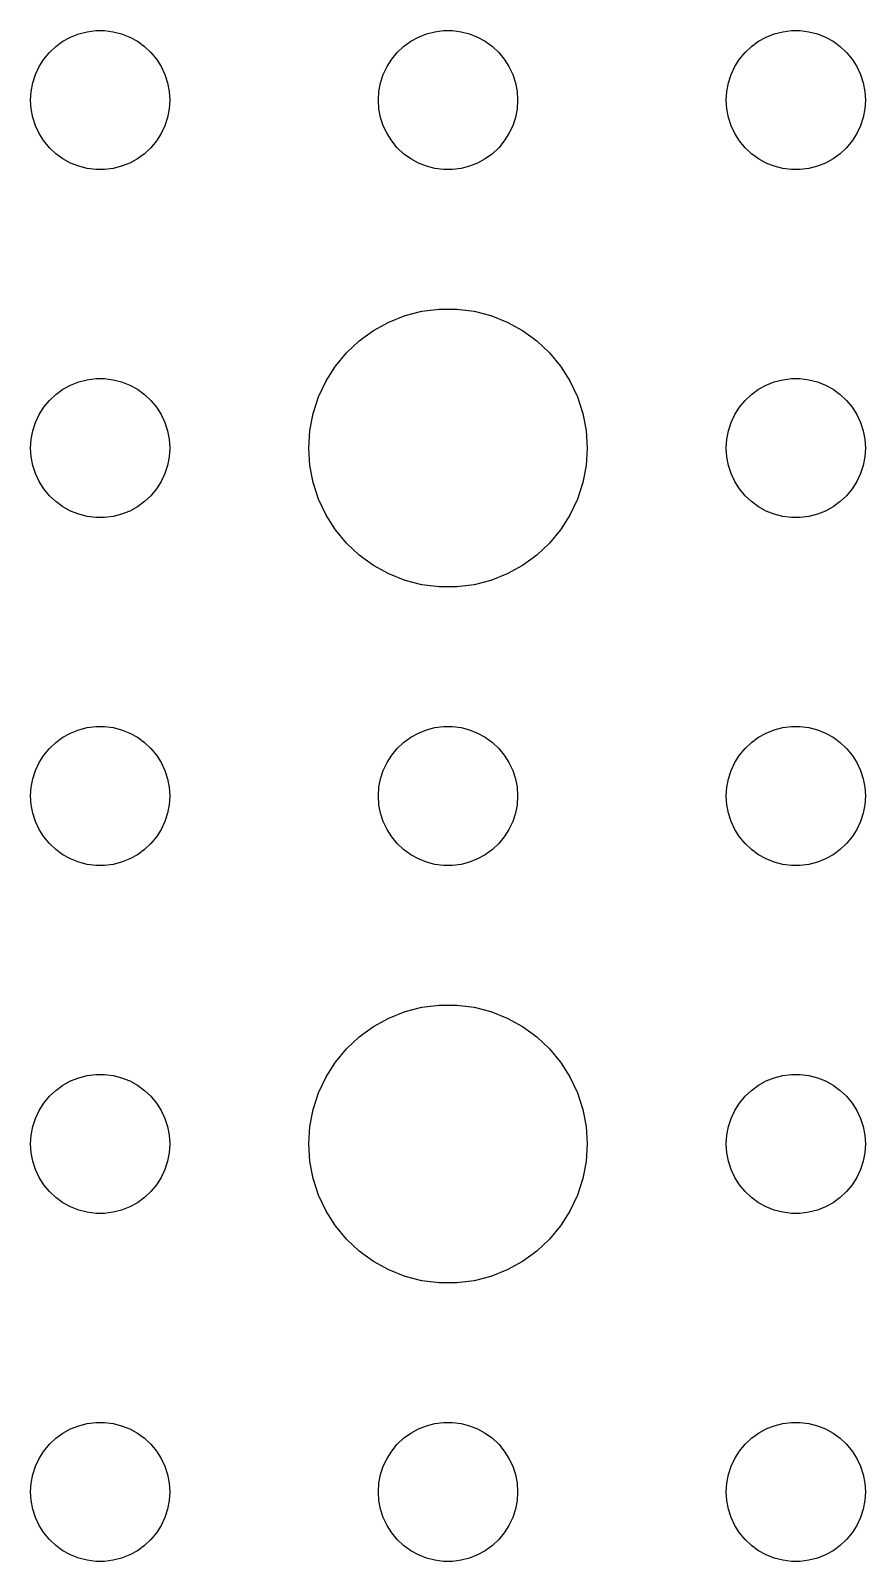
# Model space of a CAD drawing. Header units: metres. Extents: x -150 to 150, y -149 to 149.
# Drawn here: x 88.5 to 106.5, y -1.5 to 31.5 of the extents above; entities that cross this region are included whole.
import ezdxf

# ---------------------------------------------------------------- set-up
doc = ezdxf.new("R2010")
doc.units = ezdxf.units.M

msp = doc.modelspace()

# ---------------------------------------------------------------- linework, layer by layer
for p, q in [((89.1963, 31.2665), (89.3613, 31.3572)), ((89.3613, 31.3572), (89.5365, 31.4266)), ((89.5365, 31.4266), (89.7189, 31.4734)), ((89.7189, 31.4734), (89.9058, 31.497)), ((89.9058, 31.497), (90.0942, 31.497)), ((90.0942, 31.497), (90.2811, 31.4734)), ((90.2811, 31.4734), (90.4635, 31.4266)), ((90.4635, 31.4266), (90.6387, 31.3572)), ((90.6387, 31.3572), (90.8037, 31.2665)), ((96.6963, 31.2665), (96.8613, 31.3572)), ((96.8613, 31.3572), (97.0365, 31.4266)), ((97.0365, 31.4266), (97.2189, 31.4734)), ((97.2189, 31.4734), (97.4058, 31.497)), ((97.4058, 31.497), (97.5942, 31.497)), ((97.5942, 31.497), (97.7811, 31.4734)), ((97.7811, 31.4734), (97.9635, 31.4266)), ((97.9635, 31.4266), (98.1387, 31.3572)), ((98.1387, 31.3572), (98.3037, 31.2665)), ((104.196, 31.2665), (104.361, 31.3572)), ((104.361, 31.3572), (104.536, 31.4266)), ((104.536, 31.4266), (104.719, 31.4734)), ((104.719, 31.4734), (104.906, 31.497)), ((104.906, 31.497), (105.094, 31.497)), ((105.094, 31.497), (105.281, 31.4734)), ((105.281, 31.4734), (105.464, 31.4266)), ((105.464, 31.4266), (105.639, 31.3572)), ((105.639, 31.3572), (105.804, 31.2665)), ((88.7865, 30.8817), (88.9065, 31.0268)), ((88.9065, 31.0268), (89.0439, 31.1558)), ((89.0439, 31.1558), (89.1963, 31.2665)), ((90.8037, 31.2665), (90.9561, 31.1558)), ((90.9561, 31.1558), (91.0934, 31.0268)), ((91.0934, 31.0268), (91.2135, 30.8817)), ((96.2865, 30.8817), (96.4065, 31.0268)), ((96.4065, 31.0268), (96.5439, 31.1558)), ((96.5439, 31.1558), (96.6963, 31.2665)), ((98.3037, 31.2665), (98.4561, 31.1558)), ((98.4561, 31.1558), (98.5934, 31.0268)), ((98.5934, 31.0268), (98.7135, 30.8817)), ((103.786, 30.8817), (103.907, 31.0268)), ((103.907, 31.0268), (104.044, 31.1558)), ((104.044, 31.1558), (104.196, 31.2665)), ((105.804, 31.2665), (105.956, 31.1558)), ((105.956, 31.1558), (106.093, 31.0268)), ((106.093, 31.0268), (106.214, 30.8817)), ((88.6053, 30.5522), (88.6855, 30.7226)), ((88.6855, 30.7226), (88.7865, 30.8817)), ((91.2135, 30.8817), (91.3145, 30.7226)), ((91.3145, 30.7226), (91.3947, 30.5522)), ((96.1053, 30.5522), (96.1855, 30.7226)), ((96.1855, 30.7226), (96.2865, 30.8817)), ((98.7135, 30.8817), (98.8145, 30.7226)), ((98.8145, 30.7226), (98.8947, 30.5522)), ((103.605, 30.5522), (103.686, 30.7226)), ((103.686, 30.7226), (103.786, 30.8817)), ((106.214, 30.8817), (106.314, 30.7226)), ((106.314, 30.7226), (106.395, 30.5522)), ((88.5118, 30.188), (88.5471, 30.373)), ((88.5471, 30.373), (88.6053, 30.5522)), ((91.3947, 30.5522), (91.4529, 30.373)), ((91.4529, 30.373), (91.4882, 30.188)), ((96.0118, 30.188), (96.0471, 30.373)), ((96.0471, 30.373), (96.1053, 30.5522)), ((98.8947, 30.5522), (98.9529, 30.373)), ((98.9529, 30.373), (98.9882, 30.188)), ((103.512, 30.188), (103.547, 30.373)), ((103.547, 30.373), (103.605, 30.5522)), ((106.395, 30.5522), (106.453, 30.373)), ((106.453, 30.373), (106.488, 30.188)), ((88.5, 30), (88.5118, 30.188)), ((91.4882, 30.188), (91.5, 30)), ((96, 30), (96.0118, 30.188)), ((98.9882, 30.188), (99, 30)), ((103.5, 30), (103.512, 30.188)), ((106.488, 30.188), (106.5, 30)), ((88.5118, 29.812), (88.5, 30)), ((88.5471, 29.627), (88.5118, 29.812)), ((91.4882, 29.812), (91.4529, 29.627)), ((91.5, 30), (91.4882, 29.812)), ((96.0118, 29.812), (96, 30)), ((96.0471, 29.627), (96.0118, 29.812)), ((98.9882, 29.812), (98.9529, 29.627)), ((99, 30), (98.9882, 29.812)), ((103.512, 29.812), (103.5, 30)), ((103.547, 29.627), (103.512, 29.812)), ((106.488, 29.812), (106.453, 29.627)), ((106.5, 30), (106.488, 29.812)), ((88.6053, 29.4478), (88.5471, 29.627)), ((88.6855, 29.2774), (88.6053, 29.4478)), ((91.3947, 29.4478), (91.3145, 29.2774)), ((91.4529, 29.627), (91.3947, 29.4478)), ((96.1053, 29.4478), (96.0471, 29.627)), ((96.1855, 29.2774), (96.1053, 29.4478)), ((98.8947, 29.4478), (98.8145, 29.2774)), ((98.9529, 29.627), (98.8947, 29.4478)), ((103.605, 29.4478), (103.547, 29.627)), ((103.686, 29.2774), (103.605, 29.4478)), ((106.395, 29.4478), (106.314, 29.2774)), ((106.453, 29.627), (106.395, 29.4478)), ((88.7865, 29.1183), (88.6855, 29.2774)), ((88.9065, 28.9732), (88.7865, 29.1183)), ((91.2135, 29.1183), (91.0934, 28.9732)), ((91.3145, 29.2774), (91.2135, 29.1183)), ((96.2865, 29.1183), (96.1855, 29.2774)), ((96.4065, 28.9732), (96.2865, 29.1183)), ((98.7135, 29.1183), (98.5934, 28.9732)), ((98.8145, 29.2774), (98.7135, 29.1183)), ((103.786, 29.1183), (103.686, 29.2774)), ((103.907, 28.9732), (103.786, 29.1183)), ((106.214, 29.1183), (106.093, 28.9732)), ((106.314, 29.2774), (106.214, 29.1183)), ((89.0439, 28.8442), (88.9065, 28.9732)), ((89.1963, 28.7335), (89.0439, 28.8442)), ((89.3613, 28.6427), (89.1963, 28.7335)), ((90.8037, 28.7335), (90.6387, 28.6427)), ((90.9561, 28.8442), (90.8037, 28.7335)), ((91.0934, 28.9732), (90.9561, 28.8442)), ((96.5439, 28.8442), (96.4065, 28.9732)), ((96.6963, 28.7335), (96.5439, 28.8442)), ((96.8613, 28.6427), (96.6963, 28.7335)), ((98.3037, 28.7335), (98.1387, 28.6427)), ((98.4561, 28.8442), (98.3037, 28.7335)), ((98.5934, 28.9732), (98.4561, 28.8442)), ((104.044, 28.8442), (103.907, 28.9732)), ((104.196, 28.7335), (104.044, 28.8442)), ((104.361, 28.6427), (104.196, 28.7335)), ((105.804, 28.7335), (105.639, 28.6427)), ((105.956, 28.8442), (105.804, 28.7335)), ((106.093, 28.9732), (105.956, 28.8442)), ((89.5365, 28.5734), (89.3613, 28.6427)), ((89.7189, 28.5266), (89.5365, 28.5734)), ((89.9058, 28.503), (89.7189, 28.5266)), ((90.0942, 28.503), (89.9058, 28.503)), ((90.2811, 28.5266), (90.0942, 28.503)), ((90.4635, 28.5734), (90.2811, 28.5266)), ((90.6387, 28.6427), (90.4635, 28.5734)), ((97.0365, 28.5734), (96.8613, 28.6427)), ((97.2189, 28.5266), (97.0365, 28.5734)), ((97.4058, 28.503), (97.2189, 28.5266)), ((97.5942, 28.503), (97.4058, 28.503)), ((97.7811, 28.5266), (97.5942, 28.503)), ((97.9635, 28.5734), (97.7811, 28.5266)), ((98.1387, 28.6427), (97.9635, 28.5734)), ((104.536, 28.5734), (104.361, 28.6427)), ((104.719, 28.5266), (104.536, 28.5734)), ((104.906, 28.503), (104.719, 28.5266)), ((105.094, 28.503), (104.906, 28.503)), ((105.281, 28.5266), (105.094, 28.503)), ((105.464, 28.5734), (105.281, 28.5266)), ((105.639, 28.6427), (105.464, 28.5734)), ((96.573, 25.3532), (96.9379, 25.4469)), ((96.9379, 25.4469), (97.3116, 25.4941)), ((97.3116, 25.4941), (97.6884, 25.4941)), ((97.6884, 25.4941), (98.0621, 25.4469)), ((98.0621, 25.4469), (98.427, 25.3532)), ((95.8925, 25.033), (96.2227, 25.2145)), ((96.2227, 25.2145), (96.573, 25.3532)), ((98.427, 25.3532), (98.7773, 25.2145)), ((98.7773, 25.2145), (99.1075, 25.033)), ((95.3131, 24.5536), (95.5877, 24.8115)), ((95.5877, 24.8115), (95.8925, 25.033)), ((99.1075, 25.033), (99.4123, 24.8115)), ((99.4123, 24.8115), (99.6869, 24.5536)), ((95.073, 24.2634), (95.3131, 24.5536)), ((99.6869, 24.5536), (99.927, 24.2634)), ((94.8711, 23.9453), (95.073, 24.2634)), ((99.927, 24.2634), (100.129, 23.9453)), ((89.0439, 23.6558), (89.1963, 23.7665)), ((89.1963, 23.7665), (89.3613, 23.8572)), ((89.3613, 23.8572), (89.5365, 23.9266)), ((89.5365, 23.9266), (89.7189, 23.9734)), ((89.7189, 23.9734), (89.9058, 23.997)), ((89.9058, 23.997), (90.0942, 23.997)), ((90.0942, 23.997), (90.2811, 23.9734)), ((90.2811, 23.9734), (90.4635, 23.9266)), ((90.4635, 23.9266), (90.6387, 23.8572)), ((90.6387, 23.8572), (90.8037, 23.7665)), ((90.8037, 23.7665), (90.9561, 23.6558)), ((94.7107, 23.6044), (94.8711, 23.9453)), ((100.129, 23.9453), (100.289, 23.6044)), ((104.044, 23.6558), (104.196, 23.7665)), ((104.196, 23.7665), (104.361, 23.8572)), ((104.361, 23.8572), (104.536, 23.9266)), ((104.536, 23.9266), (104.719, 23.9734)), ((104.719, 23.9734), (104.906, 23.997)), ((104.906, 23.997), (105.094, 23.997)), ((105.094, 23.997), (105.281, 23.9734)), ((105.281, 23.9734), (105.464, 23.9266)), ((105.464, 23.9266), (105.639, 23.8572)), ((105.639, 23.8572), (105.804, 23.7665)), ((105.804, 23.7665), (105.956, 23.6558)), ((88.7865, 23.3817), (88.9065, 23.5268)), ((88.9065, 23.5268), (89.0439, 23.6558)), ((90.9561, 23.6558), (91.0934, 23.5268)), ((91.0934, 23.5268), (91.2135, 23.3817)), ((94.5943, 23.2461), (94.7107, 23.6044)), ((100.289, 23.6044), (100.406, 23.2461)), ((103.786, 23.3817), (103.907, 23.5268)), ((103.907, 23.5268), (104.044, 23.6558)), ((105.956, 23.6558), (106.093, 23.5268)), ((106.093, 23.5268), (106.214, 23.3817)), ((88.6053, 23.0522), (88.6855, 23.2226)), ((88.6855, 23.2226), (88.7865, 23.3817)), ((91.2135, 23.3817), (91.3145, 23.2226)), ((91.3145, 23.2226), (91.3947, 23.0522)), ((94.5237, 22.876), (94.5943, 23.2461)), ((100.406, 23.2461), (100.476, 22.876)), ((103.605, 23.0522), (103.686, 23.2226)), ((103.686, 23.2226), (103.786, 23.3817)), ((106.214, 23.3817), (106.314, 23.2226)), ((106.314, 23.2226), (106.395, 23.0522)), ((88.5118, 22.688), (88.5471, 22.873)), ((88.5471, 22.873), (88.6053, 23.0522)), ((91.3947, 23.0522), (91.4529, 22.873)), ((91.4529, 22.873), (91.4882, 22.688)), ((94.5, 22.5), (94.5237, 22.876)), ((100.476, 22.876), (100.5, 22.5)), ((103.512, 22.688), (103.547, 22.873)), ((103.547, 22.873), (103.605, 23.0522)), ((106.395, 23.0522), (106.453, 22.873)), ((106.453, 22.873), (106.488, 22.688)), ((88.5, 22.5), (88.5118, 22.688)), ((88.5118, 22.312), (88.5, 22.5)), ((91.4882, 22.688), (91.5, 22.5)), ((91.5, 22.5), (91.4882, 22.312)), ((94.5237, 22.124), (94.5, 22.5)), ((100.5, 22.5), (100.476, 22.124)), ((103.5, 22.5), (103.512, 22.688)), ((103.512, 22.312), (103.5, 22.5)), ((106.488, 22.688), (106.5, 22.5)), ((106.5, 22.5), (106.488, 22.312)), ((88.5471, 22.127), (88.5118, 22.312)), ((88.6053, 21.9478), (88.5471, 22.127)), ((91.4529, 22.127), (91.3947, 21.9478)), ((91.4882, 22.312), (91.4529, 22.127)), ((94.5943, 21.7539), (94.5237, 22.124)), ((100.476, 22.124), (100.406, 21.7539)), ((103.547, 22.127), (103.512, 22.312)), ((103.605, 21.9478), (103.547, 22.127)), ((106.453, 22.127), (106.395, 21.9478)), ((106.488, 22.312), (106.453, 22.127)), ((88.6855, 21.7774), (88.6053, 21.9478)), ((88.7865, 21.6183), (88.6855, 21.7774)), ((91.3145, 21.7774), (91.2135, 21.6183)), ((91.3947, 21.9478), (91.3145, 21.7774)), ((103.686, 21.7774), (103.605, 21.9478)), ((103.786, 21.6183), (103.686, 21.7774)), ((106.314, 21.7774), (106.214, 21.6183)), ((106.395, 21.9478), (106.314, 21.7774)), ((88.9065, 21.4732), (88.7865, 21.6183)), ((89.0439, 21.3442), (88.9065, 21.4732)), ((91.0934, 21.4732), (90.9561, 21.3442)), ((91.2135, 21.6183), (91.0934, 21.4732)), ((94.7107, 21.3956), (94.5943, 21.7539)), ((100.406, 21.7539), (100.289, 21.3956)), ((103.907, 21.4732), (103.786, 21.6183)), ((104.044, 21.3442), (103.907, 21.4732)), ((106.093, 21.4732), (105.956, 21.3442)), ((106.214, 21.6183), (106.093, 21.4732)), ((89.1963, 21.2335), (89.0439, 21.3442)), ((89.3613, 21.1427), (89.1963, 21.2335)), ((89.5365, 21.0734), (89.3613, 21.1427)), ((90.6387, 21.1427), (90.4635, 21.0734)), ((90.8037, 21.2335), (90.6387, 21.1427)), ((90.9561, 21.3442), (90.8037, 21.2335)), ((94.8711, 21.0547), (94.7107, 21.3956)), ((100.289, 21.3956), (100.129, 21.0547)), ((104.196, 21.2335), (104.044, 21.3442)), ((104.361, 21.1427), (104.196, 21.2335)), ((104.536, 21.0734), (104.361, 21.1427)), ((105.639, 21.1427), (105.464, 21.0734)), ((105.804, 21.2335), (105.639, 21.1427)), ((105.956, 21.3442), (105.804, 21.2335)), ((89.7189, 21.0266), (89.5365, 21.0734)), ((89.9058, 21.003), (89.7189, 21.0266)), ((90.0942, 21.003), (89.9058, 21.003)), ((90.2811, 21.0266), (90.0942, 21.003)), ((90.4635, 21.0734), (90.2811, 21.0266)), ((95.073, 20.7366), (94.8711, 21.0547)), ((100.129, 21.0547), (99.927, 20.7366)), ((104.719, 21.0266), (104.536, 21.0734)), ((104.906, 21.003), (104.719, 21.0266)), ((105.094, 21.003), (104.906, 21.003)), ((105.281, 21.0266), (105.094, 21.003)), ((105.464, 21.0734), (105.281, 21.0266)), ((95.3131, 20.4464), (95.073, 20.7366)), ((99.927, 20.7366), (99.6869, 20.4464)), ((95.5877, 20.1884), (95.3131, 20.4464)), ((95.8925, 19.967), (95.5877, 20.1884)), ((99.4123, 20.1884), (99.1075, 19.967)), ((99.6869, 20.4464), (99.4123, 20.1884)), ((96.2227, 19.7855), (95.8925, 19.967)), ((99.1075, 19.967), (98.7773, 19.7855)), ((96.573, 19.6468), (96.2227, 19.7855)), ((96.9379, 19.5531), (96.573, 19.6468)), ((97.3116, 19.5059), (96.9379, 19.5531)), ((97.6884, 19.5059), (97.3116, 19.5059)), ((98.0621, 19.5531), (97.6884, 19.5059)), ((98.427, 19.6468), (98.0621, 19.5531)), ((98.7773, 19.7855), (98.427, 19.6468)), ((89.0439, 16.1558), (89.1963, 16.2665)), ((89.1963, 16.2665), (89.3613, 16.3572)), ((89.3613, 16.3572), (89.5365, 16.4266)), ((89.5365, 16.4266), (89.7189, 16.4734)), ((89.7189, 16.4734), (89.9058, 16.497)), ((89.9058, 16.497), (90.0942, 16.497)), ((90.0942, 16.497), (90.2811, 16.4734)), ((90.2811, 16.4734), (90.4635, 16.4266)), ((90.4635, 16.4266), (90.6387, 16.3572)), ((90.6387, 16.3572), (90.8037, 16.2665)), ((90.8037, 16.2665), (90.9561, 16.1558)), ((96.5439, 16.1558), (96.6963, 16.2665)), ((96.6963, 16.2665), (96.8613, 16.3572)), ((96.8613, 16.3572), (97.0365, 16.4266)), ((97.0365, 16.4266), (97.2189, 16.4734)), ((97.2189, 16.4734), (97.4058, 16.497)), ((97.4058, 16.497), (97.5942, 16.497)), ((97.5942, 16.497), (97.7811, 16.4734)), ((97.7811, 16.4734), (97.9635, 16.4266)), ((97.9635, 16.4266), (98.1387, 16.3572)), ((98.1387, 16.3572), (98.3037, 16.2665)), ((98.3037, 16.2665), (98.4561, 16.1558)), ((104.044, 16.1558), (104.196, 16.2665)), ((104.196, 16.2665), (104.361, 16.3572)), ((104.361, 16.3572), (104.536, 16.4266)), ((104.536, 16.4266), (104.719, 16.4734)), ((104.719, 16.4734), (104.906, 16.497)), ((104.906, 16.497), (105.094, 16.497)), ((105.094, 16.497), (105.281, 16.4734)), ((105.281, 16.4734), (105.464, 16.4266)), ((105.464, 16.4266), (105.639, 16.3572)), ((105.639, 16.3572), (105.804, 16.2665)), ((105.804, 16.2665), (105.956, 16.1558)), ((88.6855, 15.7226), (88.7865, 15.8817)), ((88.7865, 15.8817), (88.9065, 16.0268)), ((88.9065, 16.0268), (89.0439, 16.1558)), ((90.9561, 16.1558), (91.0934, 16.0268)), ((91.0934, 16.0268), (91.2135, 15.8817)), ((91.2135, 15.8817), (91.3145, 15.7226)), ((96.1855, 15.7226), (96.2865, 15.8817)), ((96.2865, 15.8817), (96.4065, 16.0268)), ((96.4065, 16.0268), (96.5439, 16.1558)), ((98.4561, 16.1558), (98.5934, 16.0268)), ((98.5934, 16.0268), (98.7135, 15.8817)), ((98.7135, 15.8817), (98.8145, 15.7226)), ((103.686, 15.7226), (103.786, 15.8817)), ((103.786, 15.8817), (103.907, 16.0268)), ((103.907, 16.0268), (104.044, 16.1558)), ((105.956, 16.1558), (106.093, 16.0268)), ((106.093, 16.0268), (106.214, 15.8817)), ((106.214, 15.8817), (106.314, 15.7226)), ((88.5471, 15.373), (88.6053, 15.5522)), ((88.6053, 15.5522), (88.6855, 15.7226)), ((91.3145, 15.7226), (91.3947, 15.5522)), ((91.3947, 15.5522), (91.4529, 15.373)), ((96.0471, 15.373), (96.1053, 15.5522)), ((96.1053, 15.5522), (96.1855, 15.7226)), ((98.8145, 15.7226), (98.8947, 15.5522)), ((98.8947, 15.5522), (98.9529, 15.373)), ((103.547, 15.373), (103.605, 15.5522)), ((103.605, 15.5522), (103.686, 15.7226)), ((106.314, 15.7226), (106.395, 15.5522)), ((106.395, 15.5522), (106.453, 15.373)), ((88.5, 15), (88.5118, 15.188)), ((88.5118, 15.188), (88.5471, 15.373)), ((91.4529, 15.373), (91.4882, 15.188)), ((91.4882, 15.188), (91.5, 15)), ((96, 15), (96.0118, 15.188)), ((96.0118, 15.188), (96.0471, 15.373)), ((98.9529, 15.373), (98.9882, 15.188)), ((98.9882, 15.188), (99, 15)), ((103.5, 15), (103.512, 15.188)), ((103.512, 15.188), (103.547, 15.373)), ((106.453, 15.373), (106.488, 15.188)), ((106.488, 15.188), (106.5, 15)), ((88.5118, 14.812), (88.5, 15)), ((91.5, 15), (91.4882, 14.812)), ((96.0118, 14.812), (96, 15)), ((99, 15), (98.9882, 14.812)), ((103.512, 14.812), (103.5, 15)), ((106.5, 15), (106.488, 14.812)), ((88.5471, 14.627), (88.5118, 14.812)), ((88.6053, 14.4478), (88.5471, 14.627)), ((91.4529, 14.627), (91.3947, 14.4478)), ((91.4882, 14.812), (91.4529, 14.627)), ((96.0471, 14.627), (96.0118, 14.812)), ((96.1053, 14.4478), (96.0471, 14.627)), ((98.9529, 14.627), (98.8947, 14.4478)), ((98.9882, 14.812), (98.9529, 14.627)), ((103.547, 14.627), (103.512, 14.812)), ((103.605, 14.4478), (103.547, 14.627)), ((106.453, 14.627), (106.395, 14.4478)), ((106.488, 14.812), (106.453, 14.627)), ((88.6855, 14.2774), (88.6053, 14.4478)), ((88.7865, 14.1183), (88.6855, 14.2774)), ((91.3145, 14.2774), (91.2135, 14.1183)), ((91.3947, 14.4478), (91.3145, 14.2774)), ((96.1855, 14.2774), (96.1053, 14.4478)), ((96.2865, 14.1183), (96.1855, 14.2774)), ((98.8145, 14.2774), (98.7135, 14.1183)), ((98.8947, 14.4478), (98.8145, 14.2774)), ((103.686, 14.2774), (103.605, 14.4478)), ((103.786, 14.1183), (103.686, 14.2774)), ((106.314, 14.2774), (106.214, 14.1183)), ((106.395, 14.4478), (106.314, 14.2774)), ((88.9065, 13.9732), (88.7865, 14.1183)), ((89.0439, 13.8442), (88.9065, 13.9732)), ((91.0934, 13.9732), (90.9561, 13.8442)), ((91.2135, 14.1183), (91.0934, 13.9732)), ((96.4065, 13.9732), (96.2865, 14.1183)), ((96.5439, 13.8442), (96.4065, 13.9732)), ((98.5934, 13.9732), (98.4561, 13.8442)), ((98.7135, 14.1183), (98.5934, 13.9732)), ((103.907, 13.9732), (103.786, 14.1183)), ((104.044, 13.8442), (103.907, 13.9732)), ((106.093, 13.9732), (105.956, 13.8442)), ((106.214, 14.1183), (106.093, 13.9732)), ((89.1963, 13.7335), (89.0439, 13.8442)), ((89.3613, 13.6427), (89.1963, 13.7335)), ((89.5365, 13.5734), (89.3613, 13.6427)), ((89.7189, 13.5266), (89.5365, 13.5734)), ((90.4635, 13.5734), (90.2811, 13.5266)), ((90.6387, 13.6427), (90.4635, 13.5734)), ((90.8037, 13.7335), (90.6387, 13.6427)), ((90.9561, 13.8442), (90.8037, 13.7335)), ((96.6963, 13.7335), (96.5439, 13.8442)), ((96.8613, 13.6427), (96.6963, 13.7335)), ((97.0365, 13.5734), (96.8613, 13.6427)), ((97.2189, 13.5266), (97.0365, 13.5734)), ((97.9635, 13.5734), (97.7811, 13.5266)), ((98.1387, 13.6427), (97.9635, 13.5734)), ((98.3037, 13.7335), (98.1387, 13.6427)), ((98.4561, 13.8442), (98.3037, 13.7335)), ((104.196, 13.7335), (104.044, 13.8442)), ((104.361, 13.6427), (104.196, 13.7335)), ((104.536, 13.5734), (104.361, 13.6427)), ((104.719, 13.5266), (104.536, 13.5734)), ((105.464, 13.5734), (105.281, 13.5266)), ((105.639, 13.6427), (105.464, 13.5734)), ((105.804, 13.7335), (105.639, 13.6427)), ((105.956, 13.8442), (105.804, 13.7335)), ((89.9058, 13.5029), (89.7189, 13.5266)), ((90.0942, 13.5029), (89.9058, 13.5029)), ((90.2811, 13.5266), (90.0942, 13.5029)), ((97.4058, 13.5029), (97.2189, 13.5266)), ((97.5942, 13.5029), (97.4058, 13.5029)), ((97.7811, 13.5266), (97.5942, 13.5029)), ((104.906, 13.5029), (104.719, 13.5266)), ((105.094, 13.5029), (104.906, 13.5029)), ((105.281, 13.5266), (105.094, 13.5029)), ((96.2227, 10.2145), (96.573, 10.3532)), ((96.573, 10.3532), (96.9379, 10.4469)), ((96.9379, 10.4469), (97.3116, 10.4941)), ((97.3116, 10.4941), (97.6884, 10.4941)), ((97.6884, 10.4941), (98.0621, 10.4469)), ((98.0621, 10.4469), (98.427, 10.3532)), ((98.427, 10.3532), (98.7773, 10.2145)), ((95.5877, 9.81154), (95.8925, 10.033)), ((95.8925, 10.033), (96.2227, 10.2145)), ((98.7773, 10.2145), (99.1075, 10.033)), ((99.1075, 10.033), (99.4123, 9.81154)), ((95.3131, 9.55363), (95.5877, 9.81154)), ((99.4123, 9.81154), (99.6869, 9.55363)), ((94.8711, 8.94525), (95.073, 9.26335)), ((95.073, 9.26335), (95.3131, 9.55363)), ((99.6869, 9.55363), (99.927, 9.26335)), ((99.927, 9.26335), (100.129, 8.94525)), ((89.3613, 8.85724), (89.5365, 8.92657)), ((89.5365, 8.92657), (89.7189, 8.97342)), ((89.7189, 8.97342), (89.9058, 8.99704)), ((89.9058, 8.99704), (90.0942, 8.99704)), ((90.0942, 8.99704), (90.2811, 8.97342)), ((90.2811, 8.97342), (90.4635, 8.92657)), ((90.4635, 8.92657), (90.6387, 8.85724)), ((94.7107, 8.60437), (94.8711, 8.94525)), ((100.129, 8.94525), (100.289, 8.60437)), ((104.361, 8.85724), (104.536, 8.92657)), ((104.536, 8.92657), (104.719, 8.97342)), ((104.719, 8.97342), (104.906, 8.99704)), ((104.906, 8.99704), (105.094, 8.99704)), ((105.094, 8.99704), (105.281, 8.97342)), ((105.281, 8.97342), (105.464, 8.92657)), ((105.464, 8.92657), (105.639, 8.85724)), ((88.9065, 8.52681), (89.0439, 8.65576)), ((89.0439, 8.65576), (89.1963, 8.76648)), ((89.1963, 8.76648), (89.3613, 8.85724)), ((90.6387, 8.85724), (90.8037, 8.76648)), ((90.8037, 8.76648), (90.9561, 8.65576)), ((90.9561, 8.65576), (91.0934, 8.52681)), ((94.5943, 8.24606), (94.7107, 8.60437)), ((100.289, 8.60437), (100.406, 8.24606)), ((103.907, 8.52681), (104.044, 8.65576)), ((104.044, 8.65576), (104.196, 8.76648)), ((104.196, 8.76648), (104.361, 8.85724)), ((105.639, 8.85724), (105.804, 8.76648)), ((105.804, 8.76648), (105.956, 8.65576)), ((105.956, 8.65576), (106.093, 8.52681)), ((88.6855, 8.22263), (88.7865, 8.38167)), ((88.7865, 8.38167), (88.9065, 8.52681)), ((91.0934, 8.52681), (91.2135, 8.38167)), ((91.2135, 8.38167), (91.3145, 8.22263)), ((103.686, 8.22263), (103.786, 8.38167)), ((103.786, 8.38167), (103.907, 8.52681)), ((106.093, 8.52681), (106.214, 8.38167)), ((106.214, 8.38167), (106.314, 8.22263)), ((88.5471, 7.87303), (88.6053, 8.05219)), ((88.6053, 8.05219), (88.6855, 8.22263)), ((91.3145, 8.22263), (91.3947, 8.05219)), ((91.3947, 8.05219), (91.4529, 7.87303)), ((94.5237, 7.87599), (94.5943, 8.24606)), ((100.406, 8.24606), (100.476, 7.87599)), ((103.547, 7.87303), (103.605, 8.05219)), ((103.605, 8.05219), (103.686, 8.22263)), ((106.314, 8.22263), (106.395, 8.05219)), ((106.395, 8.05219), (106.453, 7.87303)), ((88.5, 7.5), (88.5118, 7.68799)), ((88.5118, 7.68799), (88.5471, 7.87303)), ((91.4529, 7.87303), (91.4882, 7.68799)), ((91.4882, 7.68799), (91.5, 7.5)), ((94.5, 7.5), (94.5237, 7.87599)), ((100.476, 7.87599), (100.5, 7.5)), ((103.5, 7.5), (103.512, 7.68799)), ((103.512, 7.68799), (103.547, 7.87303)), ((106.453, 7.87303), (106.488, 7.68799)), ((106.488, 7.68799), (106.5, 7.5)), ((88.5118, 7.312), (88.5, 7.5)), ((88.5471, 7.12695), (88.5118, 7.312)), ((91.4882, 7.312), (91.4529, 7.12695)), ((91.5, 7.5), (91.4882, 7.312)), ((94.5237, 7.12399), (94.5, 7.5)), ((100.5, 7.5), (100.476, 7.12399)), ((103.512, 7.312), (103.5, 7.5)), ((103.547, 7.12695), (103.512, 7.312)), ((106.488, 7.312), (106.453, 7.12695)), ((106.5, 7.5), (106.488, 7.312)), ((88.6053, 6.9478), (88.5471, 7.12695)), ((88.6855, 6.77736), (88.6053, 6.9478)), ((91.3947, 6.9478), (91.3145, 6.77736)), ((91.4529, 7.12695), (91.3947, 6.9478)), ((94.5943, 6.75392), (94.5237, 7.12399)), ((100.476, 7.12399), (100.406, 6.75392)), ((103.605, 6.9478), (103.547, 7.12695)), ((103.686, 6.77736), (103.605, 6.9478)), ((106.395, 6.9478), (106.314, 6.77736)), ((106.453, 7.12695), (106.395, 6.9478)), ((88.7865, 6.61832), (88.6855, 6.77736)), ((88.9065, 6.47318), (88.7865, 6.61832)), ((91.2135, 6.61832), (91.0934, 6.47318)), ((91.3145, 6.77736), (91.2135, 6.61832)), ((94.7107, 6.39561), (94.5943, 6.75392)), ((100.406, 6.75392), (100.289, 6.39561)), ((103.786, 6.61832), (103.686, 6.77736)), ((103.907, 6.47318), (103.786, 6.61832)), ((106.214, 6.61832), (106.093, 6.47318)), ((106.314, 6.77736), (106.214, 6.61832)), ((89.0439, 6.34422), (88.9065, 6.47318)), ((89.1963, 6.23351), (89.0439, 6.34422)), ((90.9561, 6.34422), (90.8037, 6.23351)), ((91.0934, 6.47318), (90.9561, 6.34422)), ((94.8711, 6.05473), (94.7107, 6.39561)), ((100.289, 6.39561), (100.129, 6.05473)), ((104.044, 6.34422), (103.907, 6.47318)), ((104.196, 6.23351), (104.044, 6.34422)), ((105.956, 6.34422), (105.804, 6.23351)), ((106.093, 6.47318), (105.956, 6.34422)), ((89.3613, 6.14275), (89.1963, 6.23351)), ((89.5365, 6.07341), (89.3613, 6.14275)), ((89.7189, 6.02657), (89.5365, 6.07341)), ((89.9058, 6.00294), (89.7189, 6.02657)), ((90.0942, 6.00294), (89.9058, 6.00294)), ((90.2811, 6.02657), (90.0942, 6.00294)), ((90.4635, 6.07341), (90.2811, 6.02657)), ((90.6387, 6.14275), (90.4635, 6.07341)), ((90.8037, 6.23351), (90.6387, 6.14275)), ((95.073, 5.73663), (94.8711, 6.05473)), ((100.129, 6.05473), (99.927, 5.73663)), ((104.361, 6.14275), (104.196, 6.23351)), ((104.536, 6.07341), (104.361, 6.14275)), ((104.719, 6.02657), (104.536, 6.07341)), ((104.906, 6.00294), (104.719, 6.02657)), ((105.094, 6.00294), (104.906, 6.00294)), ((105.281, 6.02657), (105.094, 6.00294)), ((105.464, 6.07341), (105.281, 6.02657)), ((105.639, 6.14275), (105.464, 6.07341)), ((105.804, 6.23351), (105.639, 6.14275)), ((95.3131, 5.44635), (95.073, 5.73663)), ((99.927, 5.73663), (99.6869, 5.44635)), ((95.5877, 5.18845), (95.3131, 5.44635)), ((99.6869, 5.44635), (99.4123, 5.18845)), ((95.8925, 4.96701), (95.5877, 5.18845)), ((96.2227, 4.78551), (95.8925, 4.96701)), ((99.1075, 4.96701), (98.7773, 4.78551)), ((99.4123, 5.18845), (99.1075, 4.96701)), ((96.573, 4.64682), (96.2227, 4.78551)), ((96.9379, 4.55313), (96.573, 4.64682)), ((98.427, 4.64682), (98.0621, 4.55313)), ((98.7773, 4.78551), (98.427, 4.64682)), ((97.3116, 4.50591), (96.9379, 4.55313)), ((97.6884, 4.50591), (97.3116, 4.50591)), ((98.0621, 4.55313), (97.6884, 4.50591)), ((89.1963, 1.26648), (89.3613, 1.35724)), ((89.3613, 1.35724), (89.5365, 1.42657)), ((89.5365, 1.42657), (89.7189, 1.47342)), ((89.7189, 1.47342), (89.9058, 1.49704)), ((89.9058, 1.49704), (90.0942, 1.49704)), ((90.0942, 1.49704), (90.2811, 1.47342)), ((90.2811, 1.47342), (90.4635, 1.42657)), ((90.4635, 1.42657), (90.6387, 1.35724)), ((90.6387, 1.35724), (90.8037, 1.26648)), ((96.6963, 1.26648), (96.8613, 1.35724)), ((96.8613, 1.35724), (97.0365, 1.42657)), ((97.0365, 1.42657), (97.2189, 1.47342)), ((97.2189, 1.47342), (97.4058, 1.49704)), ((97.4058, 1.49704), (97.5942, 1.49704)), ((97.5942, 1.49704), (97.7811, 1.47342)), ((97.7811, 1.47342), (97.9635, 1.42657)), ((97.9635, 1.42657), (98.1387, 1.35724)), ((98.1387, 1.35724), (98.3037, 1.26648)), ((104.196, 1.26648), (104.361, 1.35724)), ((104.361, 1.35724), (104.536, 1.42657)), ((104.536, 1.42657), (104.719, 1.47342)), ((104.719, 1.47342), (104.906, 1.49704)), ((104.906, 1.49704), (105.094, 1.49704)), ((105.094, 1.49704), (105.281, 1.47342)), ((105.281, 1.47342), (105.464, 1.42657)), ((105.464, 1.42657), (105.639, 1.35724)), ((105.639, 1.35724), (105.804, 1.26648)), ((88.7865, 0.88167), (88.9065, 1.02681)), ((88.9065, 1.02681), (89.0439, 1.15576)), ((89.0439, 1.15576), (89.1963, 1.26648)), ((90.8037, 1.26648), (90.9561, 1.15576)), ((90.9561, 1.15576), (91.0934, 1.02681)), ((91.0934, 1.02681), (91.2135, 0.88167)), ((96.2865, 0.88167), (96.4065, 1.02681)), ((96.4065, 1.02681), (96.5439, 1.15576)), ((96.5439, 1.15576), (96.6963, 1.26648)), ((98.3037, 1.26648), (98.4561, 1.15576)), ((98.4561, 1.15576), (98.5934, 1.02681)), ((98.5934, 1.02681), (98.7135, 0.88167)), ((103.786, 0.88167), (103.907, 1.02681)), ((103.907, 1.02681), (104.044, 1.15576)), ((104.044, 1.15576), (104.196, 1.26648)), ((105.804, 1.26648), (105.956, 1.15576)), ((105.956, 1.15576), (106.093, 1.02681)), ((106.093, 1.02681), (106.214, 0.88167)), ((88.6053, 0.55219), (88.6855, 0.72263)), ((88.6855, 0.72263), (88.7865, 0.88167)), ((91.2135, 0.88167), (91.3145, 0.72263)), ((91.3145, 0.72263), (91.3947, 0.55219)), ((96.1053, 0.55219), (96.1855, 0.72263)), ((96.1855, 0.72263), (96.2865, 0.88167)), ((98.7135, 0.88167), (98.8145, 0.72263)), ((98.8145, 0.72263), (98.8947, 0.55219)), ((103.605, 0.55219), (103.686, 0.72263)), ((103.686, 0.72263), (103.786, 0.88167)), ((106.214, 0.88167), (106.314, 0.72263)), ((106.314, 0.72263), (106.395, 0.55219)), ((88.5118, 0.18799), (88.5471, 0.37303)), ((88.5471, 0.37303), (88.6053, 0.55219)), ((91.3947, 0.55219), (91.4529, 0.37303)), ((91.4529, 0.37303), (91.4882, 0.18799)), ((96.0118, 0.18799), (96.0471, 0.37303)), ((96.0471, 0.37303), (96.1053, 0.55219)), ((98.8947, 0.55219), (98.9529, 0.37303)), ((98.9529, 0.37303), (98.9882, 0.18799)), ((103.512, 0.18799), (103.547, 0.37303)), ((103.547, 0.37303), (103.605, 0.55219)), ((106.395, 0.55219), (106.453, 0.37303)), ((106.453, 0.37303), (106.488, 0.18799)), ((88.5, 0), (88.5118, 0.18799)), ((88.5118, -0.18799), (88.5, 0)), ((91.4882, 0.18799), (91.5, 0)), ((91.5, 0), (91.4882, -0.18799)), ((96, 0), (96.0118, 0.18799)), ((96.0118, -0.18799), (96, 0)), ((98.9882, 0.18799), (99, 0)), ((99, 0), (98.9882, -0.18799)), ((103.5, 0), (103.512, 0.18799)), ((103.512, -0.18799), (103.5, 0)), ((106.488, 0.18799), (106.5, 0)), ((106.5, 0), (106.488, -0.18799)), ((88.5471, -0.37303), (88.5118, -0.18799)), ((91.4882, -0.18799), (91.4529, -0.37303)), ((96.0471, -0.37303), (96.0118, -0.18799)), ((98.9882, -0.18799), (98.9529, -0.37303)), ((103.547, -0.37303), (103.512, -0.18799)), ((106.488, -0.18799), (106.453, -0.37303)), ((88.6053, -0.55219), (88.5471, -0.37303)), ((88.6855, -0.72263), (88.6053, -0.55219)), ((91.3947, -0.55219), (91.3145, -0.72263)), ((91.4529, -0.37303), (91.3947, -0.55219)), ((96.1053, -0.55219), (96.0471, -0.37303)), ((96.1855, -0.72263), (96.1053, -0.55219)), ((98.8947, -0.55219), (98.8145, -0.72263)), ((98.9529, -0.37303), (98.8947, -0.55219)), ((103.605, -0.55219), (103.547, -0.37303)), ((103.686, -0.72263), (103.605, -0.55219)), ((106.395, -0.55219), (106.314, -0.72263)), ((106.453, -0.37303), (106.395, -0.55219)), ((88.7865, -0.88167), (88.6855, -0.72263)), ((88.9065, -1.02681), (88.7865, -0.88167)), ((91.2135, -0.88167), (91.0934, -1.02681)), ((91.3145, -0.72263), (91.2135, -0.88167)), ((96.2865, -0.88167), (96.1855, -0.72263)), ((96.4065, -1.02681), (96.2865, -0.88167)), ((98.7135, -0.88167), (98.5934, -1.02681)), ((98.8145, -0.72263), (98.7135, -0.88167)), ((103.786, -0.88167), (103.686, -0.72263)), ((103.907, -1.02681), (103.786, -0.88167)), ((106.214, -0.88167), (106.093, -1.02681)), ((106.314, -0.72263), (106.214, -0.88167)), ((89.0439, -1.15576), (88.9065, -1.02681)), ((89.1963, -1.26648), (89.0439, -1.15576)), ((89.3613, -1.35724), (89.1963, -1.26648)), ((90.8037, -1.26648), (90.6387, -1.35724)), ((90.9561, -1.15576), (90.8037, -1.26648)), ((91.0934, -1.02681), (90.9561, -1.15576)), ((96.5439, -1.15576), (96.4065, -1.02681)), ((96.6963, -1.26648), (96.5439, -1.15576)), ((96.8613, -1.35724), (96.6963, -1.26648)), ((98.3037, -1.26648), (98.1387, -1.35724)), ((98.4561, -1.15576), (98.3037, -1.26648)), ((98.5934, -1.02681), (98.4561, -1.15576)), ((104.044, -1.15576), (103.907, -1.02681)), ((104.196, -1.26648), (104.044, -1.15576)), ((104.361, -1.35724), (104.196, -1.26648)), ((105.804, -1.26648), (105.639, -1.35724)), ((105.956, -1.15576), (105.804, -1.26648)), ((106.093, -1.02681), (105.956, -1.15576)), ((89.5365, -1.42657), (89.3613, -1.35724)), ((89.7189, -1.47342), (89.5365, -1.42657)), ((89.9058, -1.49704), (89.7189, -1.47342)), ((90.0942, -1.49704), (89.9058, -1.49704)), ((90.2811, -1.47342), (90.0942, -1.49704)), ((90.4635, -1.42657), (90.2811, -1.47342)), ((90.6387, -1.35724), (90.4635, -1.42657)), ((97.0365, -1.42657), (96.8613, -1.35724)), ((97.2189, -1.47342), (97.0365, -1.42657)), ((97.4058, -1.49704), (97.2189, -1.47342)), ((97.5942, -1.49704), (97.4058, -1.49704)), ((97.7811, -1.47342), (97.5942, -1.49704)), ((97.9635, -1.42657), (97.7811, -1.47342)), ((98.1387, -1.35724), (97.9635, -1.42657)), ((104.536, -1.42657), (104.361, -1.35724)), ((104.719, -1.47342), (104.536, -1.42657)), ((104.906, -1.49704), (104.719, -1.47342)), ((105.094, -1.49704), (104.906, -1.49704)), ((105.281, -1.47342), (105.094, -1.49704)), ((105.464, -1.42657), (105.281, -1.47342)), ((105.639, -1.35724), (105.464, -1.42657))]:
    msp.add_line(p, q)

doc.saveas('drawing.dxf')
